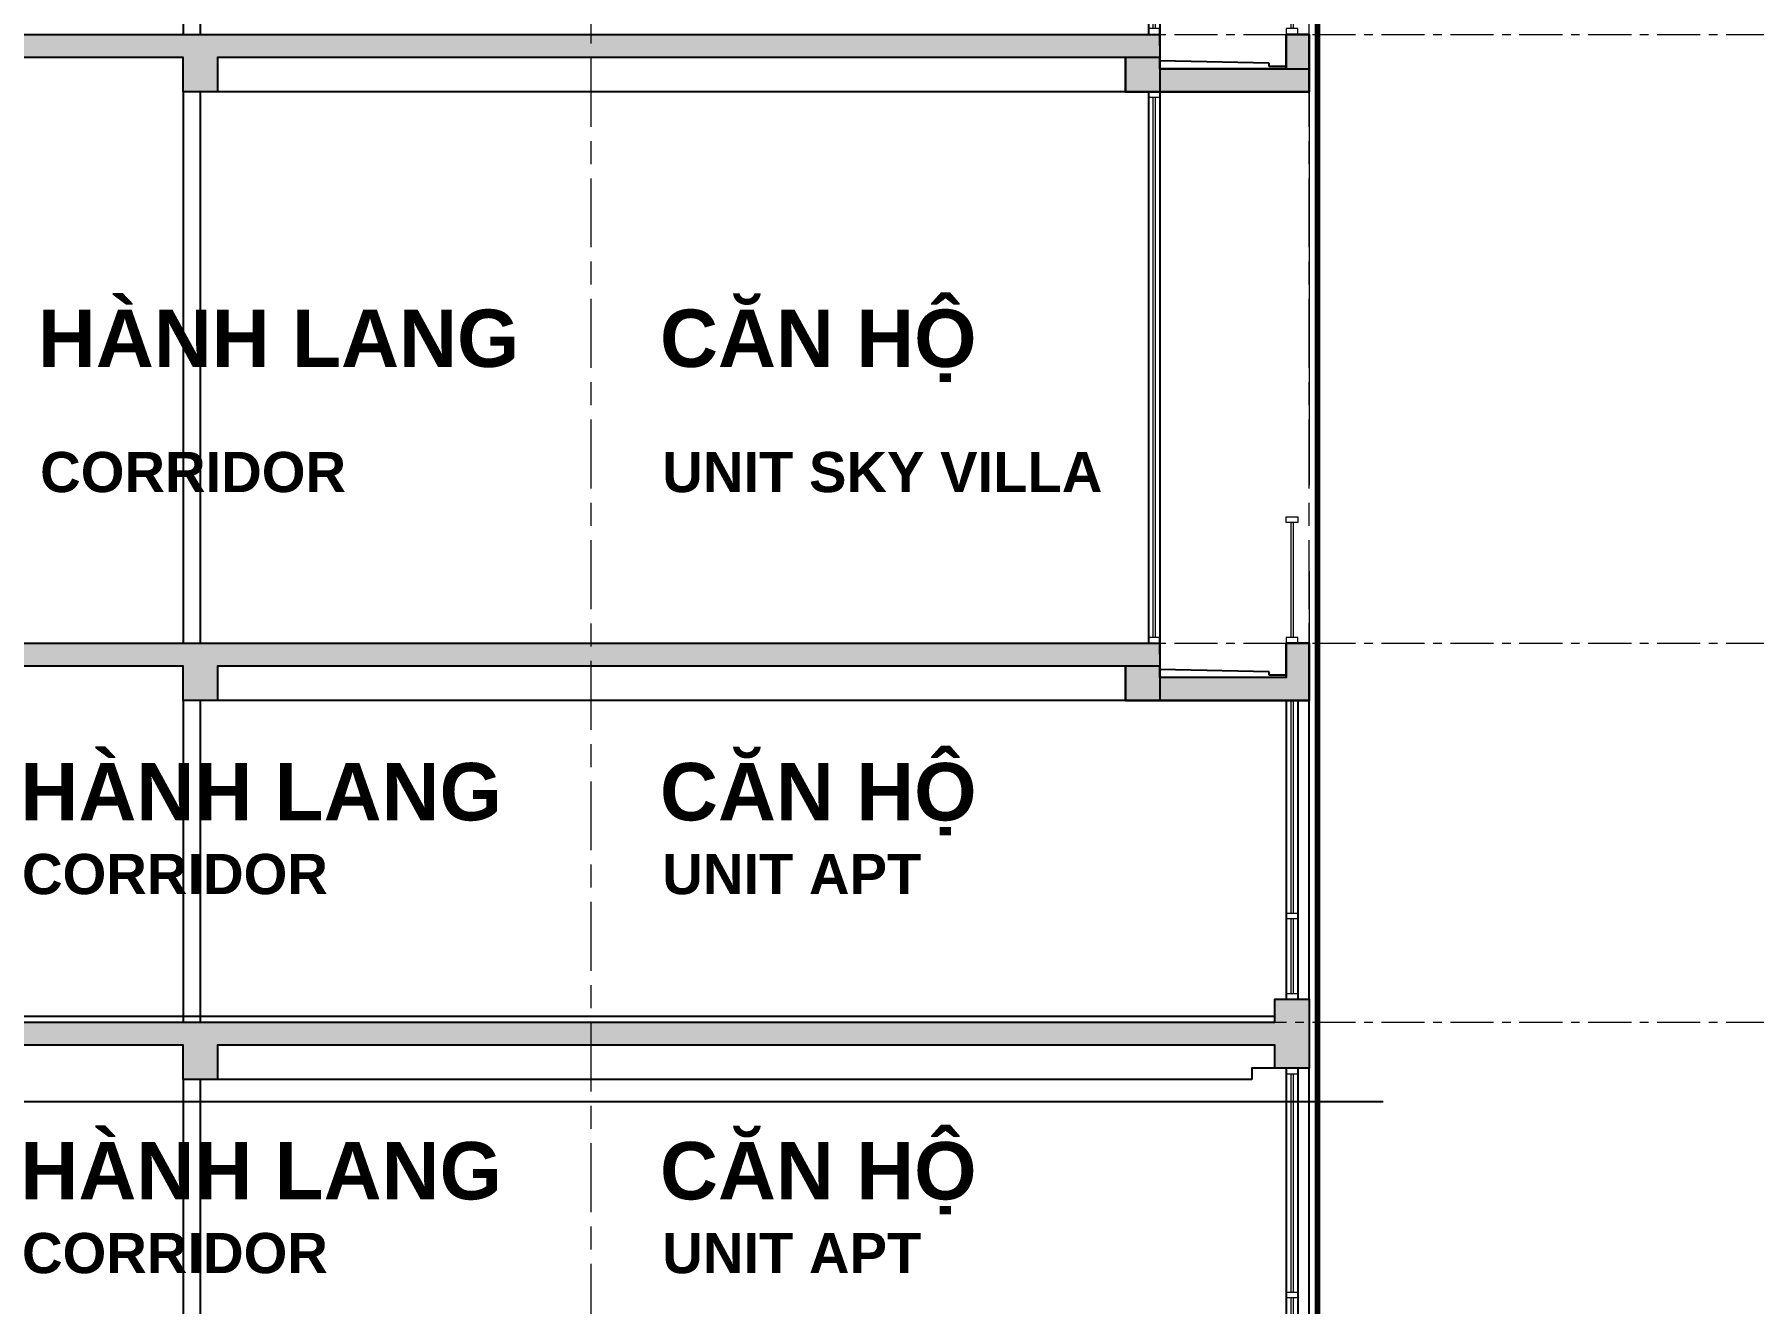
# Model space of a CAD drawing. Header units: millimetres. Extents: x -100356 to 314685, y 446 to 1273965.
# Drawn here: x 121405 to 136365, y 104954 to 116005 of the extents above; entities that cross this region are included whole.
import ezdxf
from ezdxf.xclip import XClip

# ---------------------------------------------------------------- set-up
doc = ezdxf.new("R2010")
doc.units = ezdxf.units.MM
doc.header["$XCLIPFRAME"] = 2
for name, pattern in [('20180221 BF$0$Core - tb$0$HIDDEN', [0.375, 0.25, -0.125]), ('CENTER', [2, 1.25, -0.25, 0.25, -0.25]), ('gf$0$CENTER2', [28.574999999999996, 19.05, -3.174999999999999, 3.174999999999999, -3.174999999999999]), ('gf$0$Kume - Grid Line', [10.5, 5.999999999999999, -1.25, 2, -1.25]), ('section$0$CENTER', [2, 1.25, -0.25, 0.25, -0.25])]:
    doc.linetypes.add(name, pattern=pattern)
for name, color, linetype in [('FIN', 3, 'Continuous'), ('NAM', 3, 'Continuous'), ('STR', 7, 'Continuous')]:
    doc.layers.add(name, color=color, linetype=linetype)
for name, color, linetype, lineweight in [('gf$0$A.Axis', 251, 'gf$0$CENTER2', 13), ('Hatch-wall', 251, 'Continuous', 5), ('NKC_TRUC', 8, 'CENTER', 13), ('section$0$A-_FLORLEVL_E', 7, 'Continuous', 5), ('section$0$A-_WALL----_H', 1, 'Continuous', 18), ('section$0$NKC_TRUC', 8, 'section$0$CENTER', 13), ('VAT DUNG TV', 253, 'Continuous', 9)]:
    doc.layers.add(name, color=color, linetype=linetype, lineweight=lineweight)
doc.styles.add('ARIAL', font='Font - TrueType - Arial Bold.ttf')

# ---------------------------------------------------------------- blocks, each defined once
blk = doc.blocks.new('Typ Section 2')
at = {"layer": 'Hatch-wall', "ltscale": 0.5}
h = blk.add_hatch(color=256, dxfattribs=at)
h.dxf.hatch_style = 1
h.paths.add_polyline_path([(-2900.000618695049, -42599.96601006773), (-2899.999381303438, -42299.9623796299), (-3099.999999999884, -42299.96130266087), (-3099.999999999884, -33099.93502900709), (-2800.00228800904, -33099.93731698132), (-2800.00228800904, -32799.93502900709), (-3099.999999999884, -32799.9350290072), (-3099.999999999884, -31299.9350290072), (-3300, -31299.9350290072), (-3300, -42299.96204737358), (-3500.000000001048, -42299.96204737358), (-3500.000000001048, -42599.96234731044)])
h.paths.add_polyline_path([(-3300, -22219.86551416025), (-3300.000000001048, -300.0023375437013), (-3500.000000001048, -300.0023375437013), (-3500.000000001048, 0.002037606842350215), (-2900.000618696795, 0.002037606842350215), (-2899.999381305301, -300.0015928309876), (-3099.999999999884, -300.0030822564149), (-3099.999999999884, -9500.0293559102), (-2800.00228800904, -9500.027067935967), (-2800.00228800904, -9800.0293559102), (-3099.999999999884, -9800.029355910083), (-3099.999999999884, -22219.86551416025)])
at = {"layer": 'FIN'}
blk.add_line((-3350.063667887705, -300.0023375437013), (-3350.063667887705, -22219.86550245417), dxfattribs=at)
at = {"layer": 'FIN', "ltscale": 10}
for p, q in [((-2800.063682670705, -9650.029253266635, -1.190714608073063e-05), (-0.1262640403583646, -9650.029253267625, -8.105361904596547e-05)), ((-2800.063667887705, -9800.0293559102), (-0.1262492573587224, -9800.029355911247, -6.914647296488894e-05))]:
    blk.add_line(p, q, dxfattribs=at)
at = {"layer": 'FIN'}
blk.add_lwpolyline([(-200.0000000001164, -200.0000284453272), (-200.0000000001164, 0.002037606842350215), (-2900.000618696795, 0.002037606842350215), (-2900.000618696795, -200.0000284453272)], close=True, dxfattribs=at)
for points, elevation in [([(-2900.000000006869, -99.99837485037278), (-200.0000000001164, -99.99799083848484)], 6.914647296488894e-05), ([(-2900.000000006869, -199.9983748503728), (-200.0000000001164, -199.9979908384848)], 6.914647296488894e-05), ([(-2800.001221735962, -500.0023250683444), (-2799.999999999884, -9800.0293559102)], 6.83895810380998e-05)]:
    blk.add_lwpolyline(points, dxfattribs=dict(at, elevation=elevation))
blk.add_lwpolyline([(-2899.999381305301, -300.0015928309876), (-2899.999381305301, -500.0023375437013), (-2800.001160230022, -500.0023250683444)], dxfattribs=at)
at = {"layer": 'STR'}
blk.add_lwpolyline([(-3300, -22219.86551416025), (-3300, -300.0023375437013), (-3500.000000001048, -300.0023375437013), (-3500.000000001048, 0.002037606842350215), (-2900.000618696795, 0.002037606842350215), (-2899.999381305301, -300.0015928309876), (-3099.999999999884, -300.0030822564149), (-3099.999999999884, -9500.0293559102), (-2800.00228800904, -9500.027067935967), (-2800.00228800904, -9800.0293559102), (-3099.999999999884, -9800.029355910083), (-3099.999999999884, -22219.86551416025)], close=True, dxfattribs=at)
at = {"layer": 'STR', "ltscale": 10, "elevation": 6.83895810380998e-05}
blk.add_lwpolyline([(-3099.999999999185, -1450.000000001164), (-3099.999999999884, -9113.314732963103)], dxfattribs=at)
at = {"layer": 'VAT DUNG TV', "color": 5, "elevation": 6.914647296488894e-05}
for points in [[(-2899.99999999837, -200.0004124572151), (-2849.99999999837, -200.0004124572151), (-2849.99999999837, -100.0004124572151), (-2899.99999999837, -100.0004124572151)], [(-900.0000000001164, -200.0000284453272), (-950.0000000001164, -200.0000284453272), (-950.0000000001164, -100.0000284453272), (-900.0000000001164, -100.0000284453272)]]:
    blk.add_lwpolyline(points, close=True, dxfattribs=at)
for points in [[(-2849.99999999837, -139.9983748503728), (-950.0000000001164, -139.9980942262919)], [(-900.0000000001164, -139.9980868414859), (-250.0000000001164, -139.9979908384848)], [(-2849.99999999837, -159.9983748503728), (-950.0000000001164, -159.9980942262919)], [(-900.0000000001164, -159.9980868414859), (-250.0000000001164, -159.9979908384848)]]:
    blk.add_lwpolyline(points, dxfattribs=at)
at = {"layer": 'VAT DUNG TV', "color": 5}
blk.add_lwpolyline([(-200.0000000001164, -200.0000284453272), (-250.0000000001164, -200.0000284453272), (-250.0000000001164, -100.0000284453272), (-200.0000000001164, -100.0000284453272)], close=True, dxfattribs=at)
at = {"layer": 'NAM', "attachment_point": 1, "style": 'ARIAL'}
for s, width, insert, char_height, rotation in [('CĂN HỘ', 6747.835334729571, (-2256.301772739738, -5649.684126916633, -6.939877027440413e-05), 500, 90.00000000023284), ('UNIT APT', 3815.513758777146, (-1464.445999344927, -5629.951327502087, -6.939877027440413e-05), 350, 90.00000000022261), ('HÀNH LANG', 6747.835334729571, (-2256.301772739738, -11214.76706931769, -6.939877027440413e-05), 500, 90.00000000023284), ('\\pt1050;CORRIDOR', 3815.513758777146, (-1464.445999344927, -11201.19819598534, -6.939877027440413e-05), 350, 90.00000000022261)]:
    blk.add_mtext_dynamic_manual_height_columns(s, width=width, gutter_width=1, heights=[0], dxfattribs=dict(at, insert=insert, char_height=char_height, rotation=rotation))
blk = doc.blocks.new('Sky Section2')
at = {"layer": 'Hatch-wall', "ltscale": 0.5}
h = blk.add_hatch(color=256, dxfattribs=at)
h.dxf.hatch_style = 1
h.paths.add_polyline_path([(-5600.014275224647, -11600.03186085966), (-5600.008876610838, -1299.951881168643), (-5100.01529476617, -1299.947805954958), (-5100.014057374618, -1599.951436392788), (-5400.014072157617, -1599.952925818216), (-5400.014072157617, -9500.031863487093), (-5100.016360166774, -9500.02957551286), (-5100.016360166774, -9800.031863487093), (-5400.014072157617, -9800.031863486976), (-5400.01403274585, -11300.03185823216), (-5100.016360166774, -11300.03185034991), (-5100.016352284409, -11600.03185034991)])
h.paths.add_polyline_path([(-5600.014072157734, -31299.9375365841), (-5600.008876610838, -42599.96485488734), (-5100.01529476617, -42599.96893010102), (-5100.014057374618, -42299.96529966319), (-5400.014072157617, -42299.96381023776), (-5400.014072157617, -33099.93753658398), (-5100.016360166774, -33099.93982455821), (-5100.016360166774, -32799.93753658398), (-5400.014072157617, -32799.9375365841), (-5400.014072157617, -31299.9375365841)])
at = {"layer": 'FIN'}
for p, q in [((-20, -200.0020376068424), (-20, -350.0020376068424)), ((-50, -350.0020376068424), (-70.00000000186265, -1299.947335984907, -6.838958103777056e-05)), ((-20, -350.0020376068424), (-50, -350.0020376068424)), ((-300, -1299.947335984907, -6.838958103777056e-05), (-350, -1299.947335984907, -6.838958103777056e-05))]:
    blk.add_line(p, q, dxfattribs=at)
at = {"layer": 'FIN', "ltscale": 10}
for p, q in [((-5100.077754828439, -9650.031760843529, 5.648243495736912e-05), (-300.1268755699275, -9650.031606505974, -8.105361904596547e-05)), ((-5100.077740045439, -9800.031863487093, 6.838958103809975e-05), (-300.1268607869279, -9800.031709149596, -6.914647296488894e-05))]:
    blk.add_line(p, q, dxfattribs=at)
at = {"layer": 'FIN'}
for points in [[(-5100.01423022477, -1299.951882820169), (-300.0057611000957, -1299.951820442744)], [(-5100.01423022477, -1399.951882820169), (-300.0057611000957, -1399.951820442744)]]:
    blk.add_lwpolyline(points, dxfattribs=at)
at = {"layer": 'FIN', "elevation": 0.0001367791620761996}
blk.add_lwpolyline([(-5100.007351407723, -1599.951436359494), (-5100.014072157617, -9800.031863487093)], dxfattribs=at)
at = {"layer": 'STR', "ltscale": 10}
for p, q in [((0, -200.0020376068424), (0, -1299.947335984907, -6.838958103777056e-05)), ((-200, -1299.947335984907, -6.838958103777056e-05), (-300, -1299.947335984907, -6.838958103777056e-05))]:
    blk.add_line(p, q, dxfattribs=at)
at = {"layer": 'STR'}
for points in [[(3.277968025766313, -200.0020376068424), (-250, -200.0020376068424), (-300, -200.0020376068424), (-300, 0), (199.9946463945089, 0), (199.9946463945089, -200), (200.0036115338444, -1299.945298296341)], [(-5100.015055142459, -1299.951882820169), (-300.0003719059168, -1299.951912403863)]]:
    blk.add_lwpolyline(points, dxfattribs=at)
blk.add_lwpolyline([(-5600.014275224647, -11600.03186085966), (-5600.008876610838, -1299.951881168643), (-5100.01529476617, -1299.947805954958), (-5100.014057374618, -1599.951436392788), (-5400.014072157617, -1599.952925818216), (-5400.014072157617, -9500.031863487093), (-5100.016360166774, -9500.02957551286), (-5100.016360166774, -9800.031863487093), (-5400.014072157617, -9800.031863486976), (-5400.01403274585, -11300.03185823216), (-5100.016360166774, -11300.03185034991), (-5100.016352284409, -11600.03185034991)], close=True, dxfattribs=at)
at = {"layer": 'VAT DUNG TV', "color": 5}
for points, elevation in [([(-1400, -100.0020376068424), (-1350, -100.0020376068424), (-1350, -200.0020376068424), (-1400, -200.0020376068424)], 6.914647296558746e-05), ([(-300.0057611000957, -1299.949782835902), (-350.0057611000957, -1299.949782835902), (-350.0057611000957, -1399.949782835902), (-300.0057611000957, -1399.949782835902)], -6.914647296558746e-05)]:
    blk.add_lwpolyline(points, close=True, dxfattribs=dict(at, elevation=elevation))
at = {"layer": 'VAT DUNG TV', "color": 5, "elevation": 6.914647296558746e-05}
for points in [[(-1350, -140.0040752136847), (-350, -140.0040752136847)], [(-1350, -160.0040752136847), (-350, -160.0040752136847)]]:
    blk.add_lwpolyline(points, dxfattribs=at)
at = {"layer": 'VAT DUNG TV', "color": 5}
for points in [[(-300, -100.0020376068424), (-350, -100.0020376068424), (-350, -200.0020376068424), (-300, -200.0020376068424)], [(-5100.014230216329, -1299.949845213327), (-5050.014230216329, -1299.949845213327), (-5050.014230216329, -1399.949845213327), (-5100.014230216329, -1399.949845213327)]]:
    blk.add_lwpolyline(points, close=True, dxfattribs=at)
for points in [[(-5050.014230216329, -1339.951882820169), (-350.0057611000957, -1339.951820442744)], [(-5050.014230216329, -1359.951882820169), (-350.0057611000957, -1359.951820442744)]]:
    blk.add_lwpolyline(points, dxfattribs=at)
at = {"layer": 'NAM', "attachment_point": 1, "style": 'ARIAL'}
for s, width, insert, char_height, rotation in [('UNIT SKY VILLA', 3815.513758777146, (-1964.456955991976, -5629.953772701556, -6.939877027440416e-05), 350, 90.00000000022261), ('CĂN HỘ', 6747.835334729571, (-3204.163310327393, -5649.686634493526, -1.009189236304378e-06), 500, 90.00000000023284), ('HÀNH LANG', 6747.835334729571, (-3204.163310327393, -11062.97214667359, -1.009189236304378e-06), 500, 90.00000000023284), ('\\pt1050;CORRIDOR', 3815.513758777146, (-1964.456955991976, -11043.23928488162, -6.939877027440416e-05), 350, 90.00000000022261)]:
    blk.add_mtext_dynamic_manual_height_columns(s, width=width, gutter_width=1, heights=[0], dxfattribs=dict(at, insert=insert, char_height=char_height, rotation=rotation))
blk = doc.blocks.new('b')
at = {"layer": 'NKC_TRUC', "ltscale": 3000}
blk.add_line((-100724.9074431809, 45455.51675085671), (7327.388084697421, 45455.51675085671), dxfattribs=at)
blk = doc.blocks.new('section$0$grid section')
at = {"layer": 'section$0$NKC_TRUC', "ltscale": 300}
for p, q in [((-141943.8707620346, 87100.00000000006), (0, 87100.00000000006)), ((-141943.8707620346, 81800.00000000006), (0, 81800.00000000006)), ((-141943.8707620346, 78500.00000000006), (0, 78500.00000000006))]:
    blk.add_line(p, q, dxfattribs=at)
blk = doc.blocks.new('full section 2')
at = {"layer": 'STR', "ltscale": 0.5}
h = blk.add_hatch(dxfattribs=at)
h.set_pattern_fill('ANSI31', color=252, angle=90.00000000000001)
h.set_pattern_definition([(135, (-595932.355972578, 259135.6418255442), (-0.08838834764831843, -0.08838834764831845), [])])
h.paths.add_polyline_path([(-94700.00685554295, -13098.96650491128), (-94400.0074407421, -13098.96501548882), (-94400.0074407421, -11499.01652331513), (-94900.00580620725, -11499.01652331513), (-94900.00580620725, -11699.01611572245), (-94600.00580620725, -11699.01611572245), (-94599.99684105488, -12798.96301506282), (-94700.00641773635, -12798.96301506282)])
h = blk.add_hatch(dxfattribs=at)
h.set_pattern_fill('ANSI31', color=252, angle=90.00000000000001)
h.set_pattern_definition([(135, (-590632.3495548409, 259135.685023416), (-0.08838834764831843, -0.08838834764831845), [])])
h.paths.add_polyline_path([(-89400.00043780578, -13098.92330703945), (-89100.00102300494, -13098.921817617), (-89100.00102300494, -11498.97332544331), (-89599.99938847008, -11498.97332544331), (-89599.99938847008, -11698.97291785062), (-89299.99938847008, -11698.97291785062), (-89299.99042331771, -12798.919817191), (-89399.99999999919, -12798.919817191)])
at = {"layer": 'section$0$A-_WALL----_H', "linetype": '20180221 BF$0$Core - tb$0$HIDDEN', "ltscale": 300, "const_width": 50}
blk.add_lwpolyline([(-7299.999996183906, -11426.6962836296), (-106586.4278475683, -11426.6962836296)], dxfattribs=at)
at = {"layer": 'STR'}
blk.add_lwpolyline([(-94700.00685554295, -13098.96650491128), (-94400.0074407421, -13098.96501548882), (-94400.0074407421, -11499.01652331513), (-94900.00580620725, -11499.01652331513), (-94900.00580620725, -11699.01611572245), (-94600.00580620725, -11699.01611572245), (-94599.99684105488, -12798.96301506282), (-94700.00641773635, -12798.96301506282)], close=True, dxfattribs=at)
blk.add_lwpolyline([(-94599.99577693583, -12798.91219528756), (-94600.00474207517, -11498.96689699122)], dxfattribs=at)
at = {"layer": 'STR', "elevation": 6.838958103809982e-05}
for points in [[(-89400.00043780578, -13098.92330703945), (-89100.00102300494, -13098.921817617), (-89100.00102300494, -11498.97332544331), (-89599.99938847008, -11498.97332544331), (-89599.99938847008, -11698.97291785062), (-89299.99938847008, -11698.97291785062), (-89299.99042331771, -12798.919817191), (-89399.99999999919, -12798.919817191)], [(-89600.00064087281, -23099.0022420809), (-89599.995242259, -12798.92226238988), (-89100.00166041433, -12798.9181871762), (-89100.00042302278, -13098.92181761403), (-89400.00043780578, -13098.92330703945), (-89400.00043780578, -20999.00224470833), (-89100.00272581493, -20998.9999567341), (-89100.00272581493, -21299.00224470833), (-89400.00043780578, -21299.00224470822), (-89400.00039839401, -22799.0022394534), (-89100.00272581493, -22799.00223157115), (-89100.00271793257, -23099.00223157115)]]:
    blk.add_lwpolyline(points, close=True, dxfattribs=at)
at = {"layer": 'section$0$A-_FLORLEVL_E'}
ref = blk.add_blockref('section$0$grid section', (-7800, 4444.999999999825), dxfattribs=dict(at, rotation=90))
XClip(ref).set_block_clipping_path([(-81316.49940121538, -28458.8351833357), (17662.291670711682, 107651.26869934396)])
at = {"layer": 'STR'}
for name, p in [('b', (1.396983861923218e-09, -56954.49007630002)), ('Sky Section2', (-94600.005806625, -11498.96282177753)), ('Sky Section2', (-89299.99938847008, -11498.97088024378)), ('Typ Section 2', (-82999.9999999993, -11498.97332544325))]:
    blk.add_blockref(name, p, dxfattribs=at)
ref = blk.add_blockref('Typ Section 2', (-86299.9999999993, -11498.97332544325), dxfattribs=at)
XClip(ref).set_block_clipping_path([(-3349.9942388999043, -1299.9448907853803), (-2799.9906273859087, -1299.9404079634114), (-2799.9906273859087, 0), (-2799.9906273859087, 641.5784681640798), (693.0402666782029, 641.5784681640798), (693.0402666782029, -44064.48448251182), (-3300, -44064.48448251182)])
blk = doc.blocks.new('ELEVATION 1')
at = {"layer": 'section$0$A-_FLORLEVL_E'}
ref = blk.add_blockref('section$0$grid section', (-4583.697361340164, 526177.6258088134, 1.582879005342607e-06), dxfattribs=dict(at, rotation=270))
XClip(ref).set_block_clipping_path([(-63133.66258938098, -3062.309941916302), (16172.823846105894, 101487.3382753241)])

msp = doc.modelspace()

# ---------------------------------------------------------------- linework, layer by layer
at = {"layer": 'gf$0$A.Axis', "linetype": 'gf$0$Kume - Grid Line', "lineweight": 9, "ltscale": 100}
for p, q in [((126248.4791539493, 14400.99679969628), (126248.4791539498, 127691.3132646799)), ((132498.4776704825, 14400.99679969628), (132498.4776704829, 127691.3132646799))]:
    msp.add_line(p, q, dxfattribs=at)

# ---------------------------------------------------------------- block references
at = {"layer": 'NAM', "rotation": 89.99999999999999}
msp.add_blockref('ELEVATION 1', (783254.6891097926, 33488.58277845131, -1.582879005342607e-06), dxfattribs=at)
at = {"layer": 'STR', "rotation": 270}
msp.add_blockref('full section 2', (143997.4509959258, 21104.88541711126), dxfattribs=at)

doc.saveas('drawing.dxf')
